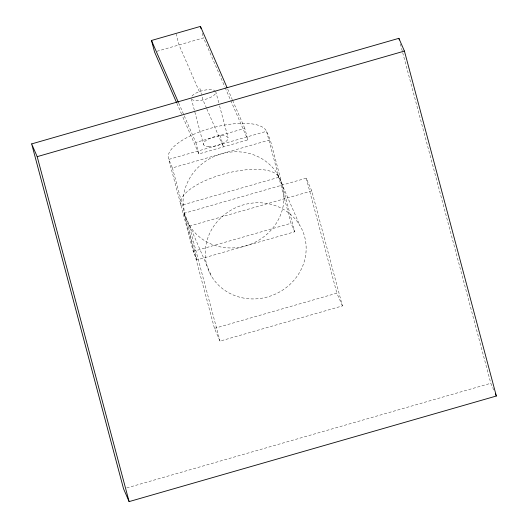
<?xml version="1.0" encoding="UTF-8"?>
<svg xmlns="http://www.w3.org/2000/svg" width="528" height="528" viewBox="0 0 528 528"><rect width="100%" height="100%" fill="white"/><g stroke="black" fill="none" stroke-linecap="round" stroke-linejoin="round"><path stroke-width="0.4" stroke-dasharray="2.64 1.98" d="M156.922 51.295L203.518 37.897L224.862 86.988M178.748 103.165L195.822 142.441L244.787 128.363L247.85 139.861L198.884 153.938L182.464 116.173M294.743 231.779L291.047 223.285L266.534 131.3L168.736 159.416L172.425 167.911L270.23 139.795L294.743 231.779L196.944 259.901L193.248 251.401L168.736 159.416A50.945 18.328 -14.9 0 1 210.256 128.383A50.945 18.328 -14.9 0 1 266.534 131.3L270.23 139.795M183.823 213.385L306.233 178.187L311.777 190.938L342.421 305.917L220.011 341.108L214.467 328.363L183.823 213.385L189.367 226.129L220.011 341.108M189.367 226.129L311.777 190.938M193.248 251.401L291.047 223.285M214.467 328.363L336.877 293.172L342.421 305.917M126.74 487.945L490.809 383.275L493.739 390.02M277.642 174.365L299.812 225.344M227.707 89.087L232.307 99.66M232.637 100.419L244.787 128.363M225.192 87.747L230.446 99.832M230.776 100.584L247.85 139.861M199.353 91.661L179.032 44.939L176.174 34.208M206.514 108.141L202.95 99.937L201.518 94.571M206.837 108.887L223.37 146.896L220.301 135.399M176.88 103.336L182.14 115.421M189.4 225.37A51.011 47.527 -23.5 0 0 271.643 229.469A51.011 47.527 -23.5 0 0 251.566 154.117A51.011 47.527 -23.5 0 0 183.051 201.557L184.556 213.946L211.563 276.349M400.369 43.903L402.494 51.869M402.706 52.668L490.809 383.275M306.233 178.187L336.877 293.172M202.29 33.297L203.518 37.897M218.731 102.696L215.767 91.595A12.751 4.587 -14.9 0 1 205.379 99.363L202.145 100.129A12.751 4.587 -14.9 0 1 192.185 99.614M219.575 105.871L228.03 137.59M199.888 88.44L201.313 93.806M191.288 98.637L203.544 144.626M195.822 142.441L198.884 153.938M172.425 167.911L196.944 259.901M192.007 96.037A12.751 4.587 -14.9 0 1 198.574 91.925L201.683 90.869A12.751 4.587 -14.9 0 1 214.876 90.618M278.791 177.289L180.992 205.412A50.945 18.328 -14.9 0 1 222.512 174.379A50.945 18.328 -14.9 0 1 278.791 177.289M241.817 297.713A51.011 47.527 -23.5 0 0 304.649 236.768A51.011 47.527 -23.5 0 0 220.592 218.051A51.011 47.527 -23.5 0 0 241.817 297.713M208.435 146.599A12.751 4.587 -14.9 0 0 228.089 138.811A12.751 4.587 -14.9 0 0 210.83 137.914A12.751 4.587 -14.9 0 0 208.435 146.599"/><path stroke-width="0.79" d="M176.557 102.577L154.552 51.975L151.49 40.478L200.455 26.4L227.053 87.575M31.654 143.906L398.884 38.326L404.422 51.071L496.346 396.02L129.116 501.6L123.578 488.855L31.654 143.906L37.191 156.651L129.116 501.6M37.191 156.651L404.422 51.071M495.37 393.769L496.346 396.02M151.49 40.478L178.418 102.412M398.884 38.326L399.307 39.923M200.455 26.4L201.062 28.697"/></g></svg>
